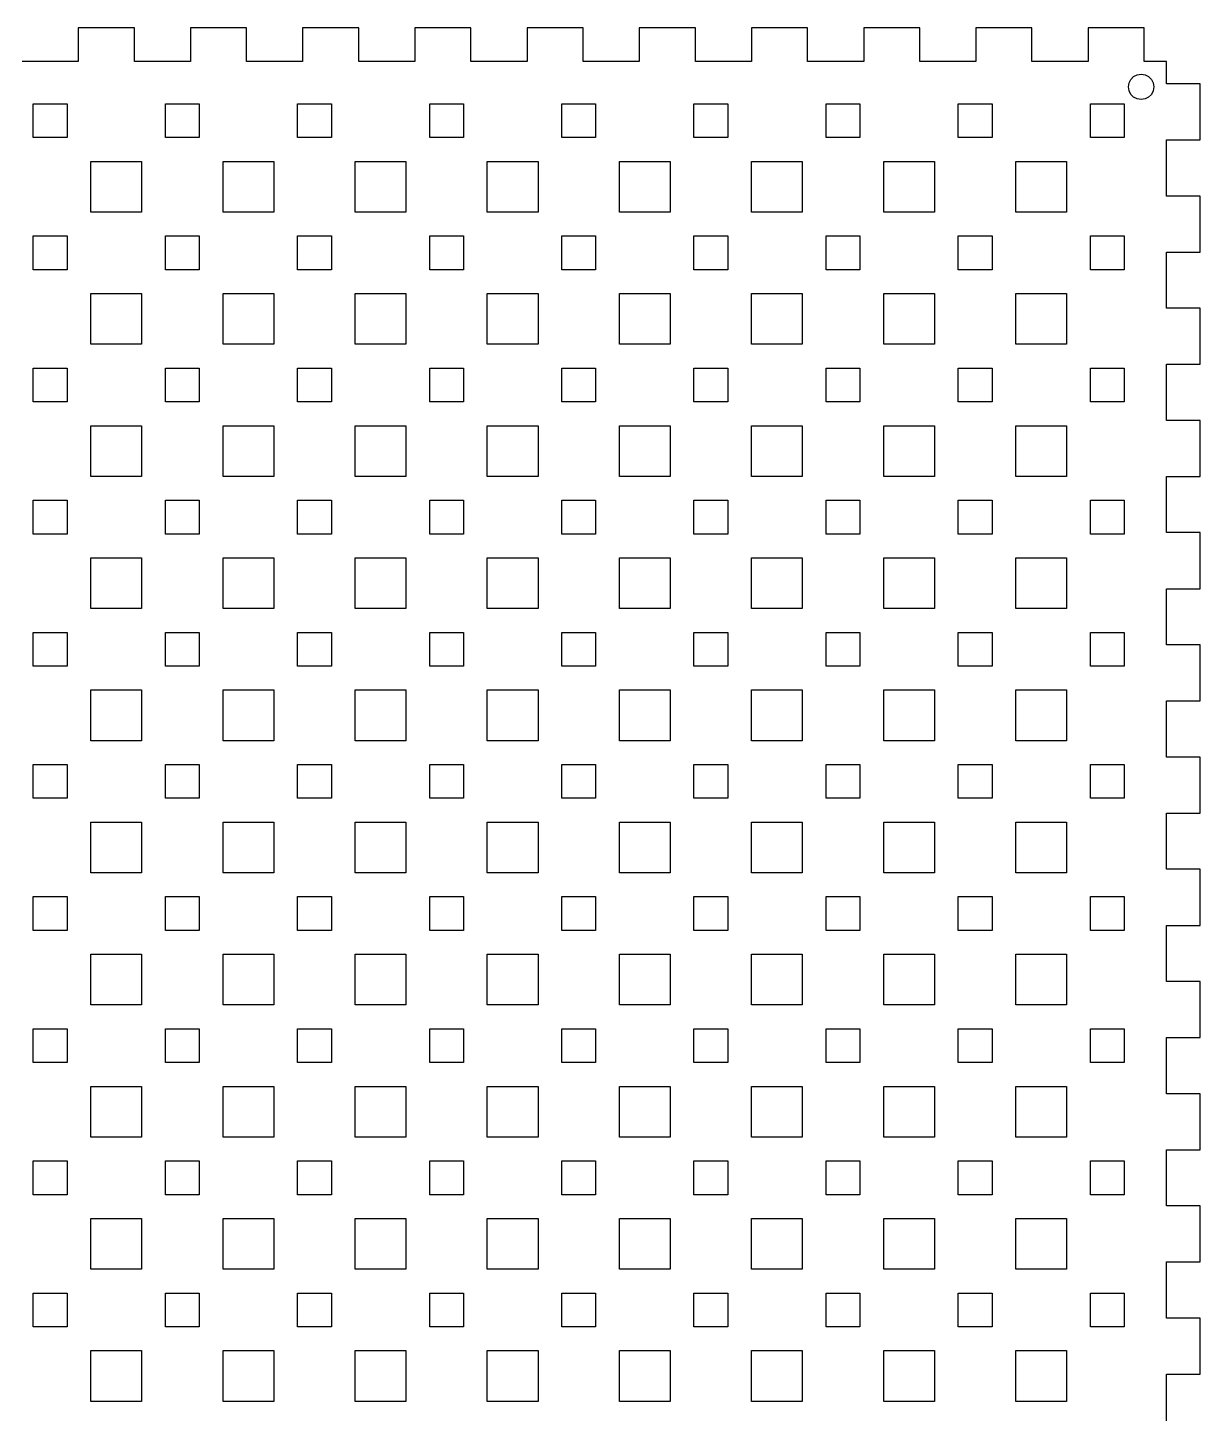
# Model space of a CAD drawing. Header units: metres. Extents: x -282 to 272, y -680 to 554.
# Drawn here: x 133.3 to 272, y 108.2 to 272 of the extents above; entities that cross this region are included whole.
import ezdxf

# ---------------------------------------------------------------- set-up
doc = ezdxf.new("R2010")
doc.units = ezdxf.units.M

msp = doc.modelspace()

# ---------------------------------------------------------------- linework, layer by layer
for p, q in [((145.951, 272), (139.317, 272)), ((139.317, 272), (139.317, 268)), ((145.951, 268), (145.951, 272)), ((159.219, 272), (152.585, 272)), ((152.585, 272), (152.585, 268)), ((159.219, 268), (159.219, 272)), ((172.488, 272), (165.854, 272)), ((165.854, 272), (165.854, 268)), ((172.488, 268), (172.488, 272)), ((185.756, 272), (179.122, 272)), ((179.122, 272), (179.122, 268)), ((185.756, 268), (185.756, 272)), ((199.024, 272), (192.39, 272)), ((192.39, 272), (192.39, 268)), ((199.024, 268), (199.024, 272)), ((212.293, 272), (205.659, 272)), ((205.659, 272), (205.659, 268)), ((212.293, 268), (212.293, 272)), ((225.561, 272), (218.927, 272)), ((218.927, 272), (218.927, 268)), ((225.561, 268), (225.561, 272)), ((238.829, 272), (232.195, 272)), ((232.195, 272), (232.195, 268)), ((238.829, 268), (238.829, 272)), ((252.098, 272), (245.463, 272)), ((245.463, 272), (245.463, 268)), ((252.098, 268), (252.098, 272)), ((265.366, 272), (258.732, 272)), ((258.732, 272), (258.732, 268)), ((265.366, 268), (265.366, 272)), ((139.317, 268), (132.683, 268)), ((152.585, 268), (145.951, 268)), ((165.854, 268), (159.219, 268)), ((179.122, 268), (172.488, 268)), ((192.39, 268), (185.756, 268)), ((205.659, 268), (199.024, 268)), ((218.927, 268), (212.293, 268)), ((232.195, 268), (225.561, 268)), ((245.463, 268), (238.829, 268)), ((258.732, 268), (252.098, 268)), ((268, 268), (265.366, 268)), ((268, 265.366), (268, 268)), ((263.5, 265), (263.573, 265.464)), ((263.573, 265.464), (263.786, 265.882)), ((263.786, 265.882), (264.118, 266.214)), ((264.118, 266.214), (264.536, 266.427)), ((264.536, 266.427), (265, 266.5)), ((265, 266.5), (265.464, 266.427)), ((265.464, 266.427), (265.882, 266.214)), ((265.882, 266.214), (266.214, 265.882)), ((266.214, 265.882), (266.427, 265.464)), ((266.427, 265.464), (266.5, 265)), ((263.573, 264.536), (263.5, 265)), ((263.786, 264.118), (263.573, 264.536)), ((264.118, 263.786), (263.786, 264.118)), ((266.214, 264.118), (265.882, 263.786)), ((266.427, 264.536), (266.214, 264.118)), ((266.5, 265), (266.427, 264.536)), ((272, 265.366), (268, 265.366)), ((272, 258.732), (272, 265.366)), ((134, 259), (134, 263)), ((134, 263), (138, 263)), ((138, 263), (138, 259)), ((149.625, 259), (149.625, 263)), ((149.625, 263), (153.625, 263)), ((153.625, 263), (153.625, 259)), ((165.25, 259), (165.25, 263)), ((165.25, 263), (169.25, 263)), ((169.25, 263), (169.25, 259)), ((180.875, 259), (180.875, 263)), ((180.875, 263), (184.875, 263)), ((184.875, 263), (184.875, 259)), ((196.5, 259), (196.5, 263)), ((196.5, 263), (200.5, 263)), ((200.5, 263), (200.5, 259)), ((212.125, 259), (212.125, 263)), ((212.125, 263), (216.125, 263)), ((216.125, 263), (216.125, 259)), ((227.75, 259), (227.75, 263)), ((227.75, 263), (231.75, 263)), ((231.75, 263), (231.75, 259)), ((243.375, 259), (243.375, 263)), ((243.375, 263), (247.375, 263)), ((247.375, 263), (247.375, 259)), ((259, 259), (259, 263)), ((259, 263), (263, 263)), ((263, 263), (263, 259)), ((264.536, 263.573), (264.118, 263.786)), ((265, 263.5), (264.536, 263.573)), ((265.464, 263.573), (265, 263.5)), ((265.882, 263.786), (265.464, 263.573)), ((138, 259), (134, 259)), ((153.625, 259), (149.625, 259)), ((169.25, 259), (165.25, 259)), ((184.875, 259), (180.875, 259)), ((200.5, 259), (196.5, 259)), ((216.125, 259), (212.125, 259)), ((231.75, 259), (227.75, 259)), ((247.375, 259), (243.375, 259)), ((263, 259), (259, 259)), ((268, 252.098), (268, 258.732)), ((268, 258.732), (272, 258.732)), ((140.812, 250.188), (140.812, 256.188)), ((140.812, 256.188), (146.812, 256.188)), ((146.812, 256.188), (146.812, 250.188)), ((156.438, 250.188), (156.438, 256.188)), ((156.438, 256.188), (162.438, 256.188)), ((162.438, 256.188), (162.438, 250.188)), ((172.062, 250.188), (172.062, 256.188)), ((172.062, 256.188), (178.062, 256.188)), ((178.062, 256.188), (178.062, 250.188)), ((187.688, 250.188), (187.688, 256.188)), ((187.688, 256.188), (193.688, 256.188)), ((193.688, 256.188), (193.688, 250.188)), ((203.312, 250.188), (203.312, 256.188)), ((203.312, 256.188), (209.312, 256.188)), ((209.312, 256.188), (209.312, 250.188)), ((218.938, 250.188), (218.938, 256.188)), ((218.938, 256.188), (224.938, 256.188)), ((224.938, 256.188), (224.938, 250.188)), ((234.562, 250.188), (234.562, 256.188)), ((234.562, 256.188), (240.562, 256.188)), ((240.562, 256.188), (240.562, 250.188)), ((250.188, 250.188), (250.188, 256.188)), ((250.188, 256.188), (256.188, 256.188)), ((256.188, 256.188), (256.188, 250.188)), ((272, 252.098), (268, 252.098)), ((272, 245.463), (272, 252.098)), ((146.812, 250.188), (140.812, 250.188)), ((162.438, 250.188), (156.438, 250.188)), ((178.062, 250.188), (172.062, 250.188)), ((193.688, 250.188), (187.688, 250.188)), ((209.312, 250.188), (203.312, 250.188)), ((224.938, 250.188), (218.938, 250.188)), ((240.562, 250.188), (234.562, 250.188)), ((256.188, 250.188), (250.188, 250.188)), ((134, 243.375), (134, 247.375)), ((134, 247.375), (138, 247.375)), ((138, 247.375), (138, 243.375)), ((149.625, 243.375), (149.625, 247.375)), ((149.625, 247.375), (153.625, 247.375)), ((153.625, 247.375), (153.625, 243.375)), ((165.25, 243.375), (165.25, 247.375)), ((165.25, 247.375), (169.25, 247.375)), ((169.25, 247.375), (169.25, 243.375)), ((180.875, 243.375), (180.875, 247.375)), ((180.875, 247.375), (184.875, 247.375)), ((184.875, 247.375), (184.875, 243.375)), ((196.5, 243.375), (196.5, 247.375)), ((196.5, 247.375), (200.5, 247.375)), ((200.5, 247.375), (200.5, 243.375)), ((212.125, 243.375), (212.125, 247.375)), ((212.125, 247.375), (216.125, 247.375)), ((216.125, 247.375), (216.125, 243.375)), ((227.75, 243.375), (227.75, 247.375)), ((227.75, 247.375), (231.75, 247.375)), ((231.75, 247.375), (231.75, 243.375)), ((243.375, 243.375), (243.375, 247.375)), ((243.375, 247.375), (247.375, 247.375)), ((247.375, 247.375), (247.375, 243.375)), ((259, 243.375), (259, 247.375)), ((259, 247.375), (263, 247.375)), ((263, 247.375), (263, 243.375)), ((268, 238.829), (268, 245.463)), ((268, 245.463), (272, 245.463)), ((138, 243.375), (134, 243.375)), ((153.625, 243.375), (149.625, 243.375)), ((169.25, 243.375), (165.25, 243.375)), ((184.875, 243.375), (180.875, 243.375)), ((200.5, 243.375), (196.5, 243.375)), ((216.125, 243.375), (212.125, 243.375)), ((231.75, 243.375), (227.75, 243.375)), ((247.375, 243.375), (243.375, 243.375)), ((263, 243.375), (259, 243.375)), ((140.812, 234.562), (140.812, 240.562)), ((140.812, 240.562), (146.812, 240.562)), ((146.812, 240.562), (146.812, 234.562)), ((156.438, 234.562), (156.438, 240.562)), ((156.438, 240.562), (162.438, 240.562)), ((162.438, 240.562), (162.438, 234.562)), ((172.062, 234.562), (172.062, 240.562)), ((172.062, 240.562), (178.062, 240.562)), ((178.062, 240.562), (178.062, 234.562)), ((187.688, 234.562), (187.688, 240.562)), ((187.688, 240.562), (193.688, 240.562)), ((193.688, 240.562), (193.688, 234.562)), ((203.312, 234.562), (203.312, 240.562)), ((203.312, 240.562), (209.312, 240.562)), ((209.312, 240.562), (209.312, 234.562)), ((218.938, 234.562), (218.938, 240.562)), ((218.938, 240.562), (224.938, 240.562)), ((224.938, 240.562), (224.938, 234.562)), ((234.562, 234.562), (234.562, 240.562)), ((234.562, 240.562), (240.562, 240.562)), ((240.562, 240.562), (240.562, 234.562)), ((250.188, 234.562), (250.188, 240.562)), ((250.188, 240.562), (256.188, 240.562)), ((256.188, 240.562), (256.188, 234.562)), ((272, 238.829), (268, 238.829)), ((272, 232.195), (272, 238.829)), ((146.812, 234.562), (140.812, 234.562)), ((162.438, 234.562), (156.438, 234.562)), ((178.062, 234.562), (172.062, 234.562)), ((193.688, 234.562), (187.688, 234.562)), ((209.312, 234.562), (203.312, 234.562)), ((224.938, 234.562), (218.938, 234.562)), ((240.562, 234.562), (234.562, 234.562)), ((256.188, 234.562), (250.188, 234.562)), ((134, 227.75), (134, 231.75)), ((134, 231.75), (138, 231.75)), ((138, 231.75), (138, 227.75)), ((149.625, 227.75), (149.625, 231.75)), ((149.625, 231.75), (153.625, 231.75)), ((153.625, 231.75), (153.625, 227.75)), ((165.25, 227.75), (165.25, 231.75)), ((165.25, 231.75), (169.25, 231.75)), ((169.25, 231.75), (169.25, 227.75)), ((180.875, 227.75), (180.875, 231.75)), ((180.875, 231.75), (184.875, 231.75)), ((184.875, 231.75), (184.875, 227.75)), ((196.5, 227.75), (196.5, 231.75)), ((196.5, 231.75), (200.5, 231.75)), ((200.5, 231.75), (200.5, 227.75)), ((212.125, 227.75), (212.125, 231.75)), ((212.125, 231.75), (216.125, 231.75)), ((216.125, 231.75), (216.125, 227.75)), ((227.75, 227.75), (227.75, 231.75)), ((227.75, 231.75), (231.75, 231.75)), ((231.75, 231.75), (231.75, 227.75)), ((243.375, 227.75), (243.375, 231.75)), ((243.375, 231.75), (247.375, 231.75)), ((247.375, 231.75), (247.375, 227.75)), ((259, 227.75), (259, 231.75)), ((259, 231.75), (263, 231.75)), ((263, 231.75), (263, 227.75)), ((268, 225.561), (268, 232.195)), ((268, 232.195), (272, 232.195)), ((138, 227.75), (134, 227.75)), ((153.625, 227.75), (149.625, 227.75)), ((169.25, 227.75), (165.25, 227.75)), ((184.875, 227.75), (180.875, 227.75)), ((200.5, 227.75), (196.5, 227.75)), ((216.125, 227.75), (212.125, 227.75)), ((231.75, 227.75), (227.75, 227.75)), ((247.375, 227.75), (243.375, 227.75)), ((263, 227.75), (259, 227.75)), ((140.812, 218.938), (140.812, 224.938)), ((140.812, 224.938), (146.812, 224.938)), ((146.812, 224.938), (146.812, 218.938)), ((156.438, 218.938), (156.438, 224.938)), ((156.438, 224.938), (162.438, 224.938)), ((162.438, 224.938), (162.438, 218.938)), ((172.062, 218.938), (172.062, 224.938)), ((172.062, 224.938), (178.062, 224.938)), ((178.062, 224.938), (178.062, 218.938)), ((187.688, 218.938), (187.688, 224.938)), ((187.688, 224.938), (193.688, 224.938)), ((193.688, 224.938), (193.688, 218.938)), ((203.312, 218.938), (203.312, 224.938)), ((203.312, 224.938), (209.312, 224.938)), ((209.312, 224.938), (209.312, 218.938)), ((218.938, 218.938), (218.938, 224.938)), ((218.938, 224.938), (224.938, 224.938)), ((224.938, 224.938), (224.938, 218.938)), ((234.562, 218.938), (234.562, 224.938)), ((234.562, 224.938), (240.562, 224.938)), ((240.562, 224.938), (240.562, 218.938)), ((250.188, 218.938), (250.188, 224.938)), ((250.188, 224.938), (256.188, 224.938)), ((256.188, 224.938), (256.188, 218.938)), ((272, 225.561), (268, 225.561)), ((272, 218.927), (272, 225.561)), ((146.812, 218.938), (140.812, 218.938)), ((162.438, 218.938), (156.438, 218.938)), ((178.062, 218.938), (172.062, 218.938)), ((193.688, 218.938), (187.688, 218.938)), ((209.312, 218.938), (203.312, 218.938)), ((224.938, 218.938), (218.938, 218.938)), ((240.562, 218.938), (234.562, 218.938)), ((256.188, 218.938), (250.188, 218.938)), ((268, 212.293), (268, 218.927)), ((268, 218.927), (272, 218.927)), ((134, 212.125), (134, 216.125)), ((134, 216.125), (138, 216.125)), ((138, 216.125), (138, 212.125)), ((149.625, 212.125), (149.625, 216.125)), ((149.625, 216.125), (153.625, 216.125)), ((153.625, 216.125), (153.625, 212.125)), ((165.25, 212.125), (165.25, 216.125)), ((165.25, 216.125), (169.25, 216.125)), ((169.25, 216.125), (169.25, 212.125)), ((180.875, 212.125), (180.875, 216.125)), ((180.875, 216.125), (184.875, 216.125)), ((184.875, 216.125), (184.875, 212.125)), ((196.5, 212.125), (196.5, 216.125)), ((196.5, 216.125), (200.5, 216.125)), ((200.5, 216.125), (200.5, 212.125)), ((212.125, 212.125), (212.125, 216.125)), ((212.125, 216.125), (216.125, 216.125)), ((216.125, 216.125), (216.125, 212.125)), ((227.75, 212.125), (227.75, 216.125)), ((227.75, 216.125), (231.75, 216.125)), ((231.75, 216.125), (231.75, 212.125)), ((243.375, 212.125), (243.375, 216.125)), ((243.375, 216.125), (247.375, 216.125)), ((247.375, 216.125), (247.375, 212.125)), ((259, 212.125), (259, 216.125)), ((259, 216.125), (263, 216.125)), ((263, 216.125), (263, 212.125)), ((138, 212.125), (134, 212.125)), ((153.625, 212.125), (149.625, 212.125)), ((169.25, 212.125), (165.25, 212.125)), ((184.875, 212.125), (180.875, 212.125)), ((200.5, 212.125), (196.5, 212.125)), ((216.125, 212.125), (212.125, 212.125)), ((231.75, 212.125), (227.75, 212.125)), ((247.375, 212.125), (243.375, 212.125)), ((263, 212.125), (259, 212.125)), ((272, 212.293), (268, 212.293)), ((272, 205.659), (272, 212.293)), ((140.812, 203.312), (140.812, 209.312)), ((140.812, 209.312), (146.812, 209.312)), ((146.812, 209.312), (146.812, 203.312)), ((156.438, 203.312), (156.438, 209.312)), ((156.438, 209.312), (162.438, 209.312)), ((162.438, 209.312), (162.438, 203.312)), ((172.062, 203.312), (172.062, 209.312)), ((172.062, 209.312), (178.062, 209.312)), ((178.062, 209.312), (178.062, 203.312)), ((187.688, 203.312), (187.688, 209.312)), ((187.688, 209.312), (193.688, 209.312)), ((193.688, 209.312), (193.688, 203.312)), ((203.312, 203.312), (203.312, 209.312)), ((203.312, 209.312), (209.312, 209.312)), ((209.312, 209.312), (209.312, 203.312)), ((218.938, 203.312), (218.938, 209.312)), ((218.938, 209.312), (224.938, 209.312)), ((224.938, 209.312), (224.938, 203.312)), ((234.562, 203.312), (234.562, 209.312)), ((234.562, 209.312), (240.562, 209.312)), ((240.562, 209.312), (240.562, 203.312)), ((250.188, 203.312), (250.188, 209.312)), ((250.188, 209.312), (256.188, 209.312)), ((256.188, 209.312), (256.188, 203.312)), ((268, 199.024), (268, 205.659)), ((268, 205.659), (272, 205.659)), ((146.812, 203.312), (140.812, 203.312)), ((162.438, 203.312), (156.438, 203.312)), ((178.062, 203.312), (172.062, 203.312)), ((193.688, 203.312), (187.688, 203.312)), ((209.312, 203.312), (203.312, 203.312)), ((224.938, 203.312), (218.938, 203.312)), ((240.562, 203.312), (234.562, 203.312)), ((256.188, 203.312), (250.188, 203.312)), ((134, 196.5), (134, 200.5)), ((134, 200.5), (138, 200.5)), ((138, 200.5), (138, 196.5)), ((149.625, 196.5), (149.625, 200.5)), ((149.625, 200.5), (153.625, 200.5)), ((153.625, 200.5), (153.625, 196.5)), ((165.25, 196.5), (165.25, 200.5)), ((165.25, 200.5), (169.25, 200.5)), ((169.25, 200.5), (169.25, 196.5)), ((180.875, 196.5), (180.875, 200.5)), ((180.875, 200.5), (184.875, 200.5)), ((184.875, 200.5), (184.875, 196.5)), ((196.5, 196.5), (196.5, 200.5)), ((196.5, 200.5), (200.5, 200.5)), ((200.5, 200.5), (200.5, 196.5)), ((212.125, 196.5), (212.125, 200.5)), ((212.125, 200.5), (216.125, 200.5)), ((216.125, 200.5), (216.125, 196.5)), ((227.75, 196.5), (227.75, 200.5)), ((227.75, 200.5), (231.75, 200.5)), ((231.75, 200.5), (231.75, 196.5)), ((243.375, 196.5), (243.375, 200.5)), ((243.375, 200.5), (247.375, 200.5)), ((247.375, 200.5), (247.375, 196.5)), ((259, 196.5), (259, 200.5)), ((259, 200.5), (263, 200.5)), ((263, 200.5), (263, 196.5)), ((272, 199.024), (268, 199.024)), ((272, 192.39), (272, 199.024)), ((138, 196.5), (134, 196.5)), ((153.625, 196.5), (149.625, 196.5)), ((169.25, 196.5), (165.25, 196.5)), ((184.875, 196.5), (180.875, 196.5)), ((200.5, 196.5), (196.5, 196.5)), ((216.125, 196.5), (212.125, 196.5)), ((231.75, 196.5), (227.75, 196.5)), ((247.375, 196.5), (243.375, 196.5)), ((263, 196.5), (259, 196.5)), ((140.812, 187.688), (140.812, 193.688)), ((140.812, 193.688), (146.812, 193.688)), ((146.812, 193.688), (146.812, 187.688)), ((156.438, 187.688), (156.438, 193.688)), ((156.438, 193.688), (162.438, 193.688)), ((162.438, 193.688), (162.438, 187.688)), ((172.062, 187.688), (172.062, 193.688)), ((172.062, 193.688), (178.062, 193.688)), ((178.062, 193.688), (178.062, 187.688)), ((187.688, 187.688), (187.688, 193.688)), ((187.688, 193.688), (193.688, 193.688)), ((193.688, 193.688), (193.688, 187.688)), ((203.312, 187.688), (203.312, 193.688)), ((203.312, 193.688), (209.312, 193.688)), ((209.312, 193.688), (209.312, 187.688)), ((218.938, 187.688), (218.938, 193.688)), ((218.938, 193.688), (224.938, 193.688)), ((224.938, 193.688), (224.938, 187.688)), ((234.562, 187.688), (234.562, 193.688)), ((234.562, 193.688), (240.562, 193.688)), ((240.562, 193.688), (240.562, 187.688)), ((250.188, 187.688), (250.188, 193.688)), ((250.188, 193.688), (256.188, 193.688)), ((256.188, 193.688), (256.188, 187.688)), ((268, 185.756), (268, 192.39)), ((268, 192.39), (272, 192.39)), ((146.812, 187.688), (140.812, 187.688)), ((162.438, 187.688), (156.438, 187.688)), ((178.062, 187.688), (172.062, 187.688)), ((193.688, 187.688), (187.688, 187.688)), ((209.312, 187.688), (203.312, 187.688)), ((224.938, 187.688), (218.938, 187.688)), ((240.562, 187.688), (234.562, 187.688)), ((256.188, 187.688), (250.188, 187.688)), ((272, 185.756), (268, 185.756)), ((272, 179.122), (272, 185.756)), ((134, 180.875), (134, 184.875)), ((134, 184.875), (138, 184.875)), ((138, 184.875), (138, 180.875)), ((149.625, 180.875), (149.625, 184.875)), ((149.625, 184.875), (153.625, 184.875)), ((153.625, 184.875), (153.625, 180.875)), ((165.25, 180.875), (165.25, 184.875)), ((165.25, 184.875), (169.25, 184.875)), ((169.25, 184.875), (169.25, 180.875)), ((180.875, 180.875), (180.875, 184.875)), ((180.875, 184.875), (184.875, 184.875)), ((184.875, 184.875), (184.875, 180.875)), ((196.5, 180.875), (196.5, 184.875)), ((196.5, 184.875), (200.5, 184.875)), ((200.5, 184.875), (200.5, 180.875)), ((212.125, 180.875), (212.125, 184.875)), ((212.125, 184.875), (216.125, 184.875)), ((216.125, 184.875), (216.125, 180.875)), ((227.75, 180.875), (227.75, 184.875)), ((227.75, 184.875), (231.75, 184.875)), ((231.75, 184.875), (231.75, 180.875)), ((243.375, 180.875), (243.375, 184.875)), ((243.375, 184.875), (247.375, 184.875)), ((247.375, 184.875), (247.375, 180.875)), ((259, 180.875), (259, 184.875)), ((259, 184.875), (263, 184.875)), ((263, 184.875), (263, 180.875)), ((138, 180.875), (134, 180.875)), ((153.625, 180.875), (149.625, 180.875)), ((169.25, 180.875), (165.25, 180.875)), ((184.875, 180.875), (180.875, 180.875)), ((200.5, 180.875), (196.5, 180.875)), ((216.125, 180.875), (212.125, 180.875)), ((231.75, 180.875), (227.75, 180.875)), ((247.375, 180.875), (243.375, 180.875)), ((263, 180.875), (259, 180.875)), ((268, 172.488), (268, 179.122)), ((268, 179.122), (272, 179.122)), ((140.812, 172.062), (140.812, 178.062)), ((140.812, 178.062), (146.812, 178.062)), ((146.812, 178.062), (146.812, 172.062)), ((156.438, 172.062), (156.438, 178.062)), ((156.438, 178.062), (162.438, 178.062)), ((162.438, 178.062), (162.438, 172.062)), ((172.062, 172.062), (172.062, 178.062)), ((172.062, 178.062), (178.062, 178.062)), ((178.062, 178.062), (178.062, 172.062)), ((187.688, 172.062), (187.688, 178.062)), ((187.688, 178.062), (193.688, 178.062)), ((193.688, 178.062), (193.688, 172.062)), ((203.312, 172.062), (203.312, 178.062)), ((203.312, 178.062), (209.312, 178.062)), ((209.312, 178.062), (209.312, 172.062)), ((218.938, 172.062), (218.938, 178.062)), ((218.938, 178.062), (224.938, 178.062)), ((224.938, 178.062), (224.938, 172.062)), ((234.562, 172.062), (234.562, 178.062)), ((234.562, 178.062), (240.562, 178.062)), ((240.562, 178.062), (240.562, 172.062)), ((250.188, 172.062), (250.188, 178.062)), ((250.188, 178.062), (256.188, 178.062)), ((256.188, 178.062), (256.188, 172.062)), ((146.812, 172.062), (140.812, 172.062)), ((162.438, 172.062), (156.438, 172.062)), ((178.062, 172.062), (172.062, 172.062)), ((193.688, 172.062), (187.688, 172.062)), ((209.312, 172.062), (203.312, 172.062)), ((224.938, 172.062), (218.938, 172.062)), ((240.562, 172.062), (234.562, 172.062)), ((256.188, 172.062), (250.188, 172.062)), ((272, 172.488), (268, 172.488)), ((272, 165.854), (272, 172.488)), ((134, 165.25), (134, 169.25)), ((134, 169.25), (138, 169.25)), ((138, 169.25), (138, 165.25)), ((149.625, 165.25), (149.625, 169.25)), ((149.625, 169.25), (153.625, 169.25)), ((153.625, 169.25), (153.625, 165.25)), ((165.25, 165.25), (165.25, 169.25)), ((165.25, 169.25), (169.25, 169.25)), ((169.25, 169.25), (169.25, 165.25)), ((180.875, 165.25), (180.875, 169.25)), ((180.875, 169.25), (184.875, 169.25)), ((184.875, 169.25), (184.875, 165.25)), ((196.5, 165.25), (196.5, 169.25)), ((196.5, 169.25), (200.5, 169.25)), ((200.5, 169.25), (200.5, 165.25)), ((212.125, 165.25), (212.125, 169.25)), ((212.125, 169.25), (216.125, 169.25)), ((216.125, 169.25), (216.125, 165.25)), ((227.75, 165.25), (227.75, 169.25)), ((227.75, 169.25), (231.75, 169.25)), ((231.75, 169.25), (231.75, 165.25)), ((243.375, 165.25), (243.375, 169.25)), ((243.375, 169.25), (247.375, 169.25)), ((247.375, 169.25), (247.375, 165.25)), ((259, 165.25), (259, 169.25)), ((259, 169.25), (263, 169.25)), ((263, 169.25), (263, 165.25)), ((268, 159.219), (268, 165.854)), ((268, 165.854), (272, 165.854)), ((138, 165.25), (134, 165.25)), ((153.625, 165.25), (149.625, 165.25)), ((169.25, 165.25), (165.25, 165.25)), ((184.875, 165.25), (180.875, 165.25)), ((200.5, 165.25), (196.5, 165.25)), ((216.125, 165.25), (212.125, 165.25)), ((231.75, 165.25), (227.75, 165.25)), ((247.375, 165.25), (243.375, 165.25)), ((263, 165.25), (259, 165.25)), ((140.812, 156.438), (140.812, 162.438)), ((140.812, 162.438), (146.812, 162.438)), ((146.812, 162.438), (146.812, 156.438)), ((156.438, 156.438), (156.438, 162.438)), ((156.438, 162.438), (162.438, 162.438)), ((162.438, 162.438), (162.438, 156.438)), ((172.062, 156.438), (172.062, 162.438)), ((172.062, 162.438), (178.062, 162.438)), ((178.062, 162.438), (178.062, 156.438)), ((187.688, 156.438), (187.688, 162.438)), ((187.688, 162.438), (193.688, 162.438)), ((193.688, 162.438), (193.688, 156.438)), ((203.312, 156.438), (203.312, 162.438)), ((203.312, 162.438), (209.312, 162.438)), ((209.312, 162.438), (209.312, 156.438)), ((218.938, 156.438), (218.938, 162.438)), ((218.938, 162.438), (224.938, 162.438)), ((224.938, 162.438), (224.938, 156.438)), ((234.562, 156.438), (234.562, 162.438)), ((234.562, 162.438), (240.562, 162.438)), ((240.562, 162.438), (240.562, 156.438)), ((250.188, 156.438), (250.188, 162.438)), ((250.188, 162.438), (256.188, 162.438)), ((256.188, 162.438), (256.188, 156.438)), ((272, 159.219), (268, 159.219)), ((272, 152.585), (272, 159.219)), ((146.812, 156.438), (140.812, 156.438)), ((162.438, 156.438), (156.438, 156.438)), ((178.062, 156.438), (172.062, 156.438)), ((193.688, 156.438), (187.688, 156.438)), ((209.312, 156.438), (203.312, 156.438)), ((224.938, 156.438), (218.938, 156.438)), ((240.562, 156.438), (234.562, 156.438)), ((256.188, 156.438), (250.188, 156.438)), ((134, 149.625), (134, 153.625)), ((134, 153.625), (138, 153.625)), ((138, 153.625), (138, 149.625)), ((149.625, 149.625), (149.625, 153.625)), ((149.625, 153.625), (153.625, 153.625)), ((153.625, 153.625), (153.625, 149.625)), ((165.25, 149.625), (165.25, 153.625)), ((165.25, 153.625), (169.25, 153.625)), ((169.25, 153.625), (169.25, 149.625)), ((180.875, 149.625), (180.875, 153.625)), ((180.875, 153.625), (184.875, 153.625)), ((184.875, 153.625), (184.875, 149.625)), ((196.5, 149.625), (196.5, 153.625)), ((196.5, 153.625), (200.5, 153.625)), ((200.5, 153.625), (200.5, 149.625)), ((212.125, 149.625), (212.125, 153.625)), ((212.125, 153.625), (216.125, 153.625)), ((216.125, 153.625), (216.125, 149.625)), ((227.75, 149.625), (227.75, 153.625)), ((227.75, 153.625), (231.75, 153.625)), ((231.75, 153.625), (231.75, 149.625)), ((243.375, 149.625), (243.375, 153.625)), ((243.375, 153.625), (247.375, 153.625)), ((247.375, 153.625), (247.375, 149.625)), ((259, 149.625), (259, 153.625)), ((259, 153.625), (263, 153.625)), ((263, 153.625), (263, 149.625)), ((268, 145.951), (268, 152.585)), ((268, 152.585), (272, 152.585)), ((138, 149.625), (134, 149.625)), ((153.625, 149.625), (149.625, 149.625)), ((169.25, 149.625), (165.25, 149.625)), ((184.875, 149.625), (180.875, 149.625)), ((200.5, 149.625), (196.5, 149.625)), ((216.125, 149.625), (212.125, 149.625)), ((231.75, 149.625), (227.75, 149.625)), ((247.375, 149.625), (243.375, 149.625)), ((263, 149.625), (259, 149.625)), ((140.812, 140.812), (140.812, 146.812)), ((140.812, 146.812), (146.812, 146.812)), ((146.812, 146.812), (146.812, 140.812)), ((156.438, 140.812), (156.438, 146.812)), ((156.438, 146.812), (162.438, 146.812)), ((162.438, 146.812), (162.438, 140.812)), ((172.062, 140.812), (172.062, 146.812)), ((172.062, 146.812), (178.062, 146.812)), ((178.062, 146.812), (178.062, 140.812)), ((187.688, 140.812), (187.688, 146.812)), ((187.688, 146.812), (193.688, 146.812)), ((193.688, 146.812), (193.688, 140.812)), ((203.312, 140.812), (203.312, 146.812)), ((203.312, 146.812), (209.312, 146.812)), ((209.312, 146.812), (209.312, 140.812)), ((218.938, 140.812), (218.938, 146.812)), ((218.938, 146.812), (224.938, 146.812)), ((224.938, 146.812), (224.938, 140.812)), ((234.562, 140.812), (234.562, 146.812)), ((234.562, 146.812), (240.562, 146.812)), ((240.562, 146.812), (240.562, 140.812)), ((250.188, 140.812), (250.188, 146.812)), ((250.188, 146.812), (256.188, 146.812)), ((256.188, 146.812), (256.188, 140.812)), ((272, 145.951), (268, 145.951)), ((272, 139.317), (272, 145.951)), ((146.812, 140.812), (140.812, 140.812)), ((162.438, 140.812), (156.438, 140.812)), ((178.062, 140.812), (172.062, 140.812)), ((193.688, 140.812), (187.688, 140.812)), ((209.312, 140.812), (203.312, 140.812)), ((224.938, 140.812), (218.938, 140.812)), ((240.562, 140.812), (234.562, 140.812)), ((256.188, 140.812), (250.188, 140.812)), ((268, 132.683), (268, 139.317)), ((268, 139.317), (272, 139.317)), ((134, 134), (134, 138)), ((134, 138), (138, 138)), ((138, 138), (138, 134)), ((149.625, 134), (149.625, 138)), ((149.625, 138), (153.625, 138)), ((153.625, 138), (153.625, 134)), ((165.25, 134), (165.25, 138)), ((165.25, 138), (169.25, 138)), ((169.25, 138), (169.25, 134)), ((180.875, 134), (180.875, 138)), ((180.875, 138), (184.875, 138)), ((184.875, 138), (184.875, 134)), ((196.5, 134), (196.5, 138)), ((196.5, 138), (200.5, 138)), ((200.5, 138), (200.5, 134)), ((212.125, 134), (212.125, 138)), ((212.125, 138), (216.125, 138)), ((216.125, 138), (216.125, 134)), ((227.75, 134), (227.75, 138)), ((227.75, 138), (231.75, 138)), ((231.75, 138), (231.75, 134)), ((243.375, 134), (243.375, 138)), ((243.375, 138), (247.375, 138)), ((247.375, 138), (247.375, 134)), ((259, 134), (259, 138)), ((259, 138), (263, 138)), ((263, 138), (263, 134)), ((138, 134), (134, 134)), ((153.625, 134), (149.625, 134)), ((169.25, 134), (165.25, 134)), ((184.875, 134), (180.875, 134)), ((200.5, 134), (196.5, 134)), ((216.125, 134), (212.125, 134)), ((231.75, 134), (227.75, 134)), ((247.375, 134), (243.375, 134)), ((263, 134), (259, 134)), ((140.812, 125.188), (140.812, 131.188)), ((140.812, 131.188), (146.812, 131.188)), ((146.812, 131.188), (146.812, 125.188)), ((156.438, 125.188), (156.438, 131.188)), ((156.438, 131.188), (162.438, 131.188)), ((162.438, 131.188), (162.438, 125.188)), ((172.062, 125.188), (172.062, 131.188)), ((172.062, 131.188), (178.062, 131.188)), ((178.062, 131.188), (178.062, 125.188)), ((187.688, 125.188), (187.688, 131.188)), ((187.688, 131.188), (193.688, 131.188)), ((193.688, 131.188), (193.688, 125.188)), ((203.312, 125.188), (203.312, 131.188)), ((203.312, 131.188), (209.312, 131.188)), ((209.312, 131.188), (209.312, 125.188)), ((218.938, 125.188), (218.938, 131.188)), ((218.938, 131.188), (224.938, 131.188)), ((224.938, 131.188), (224.938, 125.188)), ((234.562, 125.188), (234.562, 131.188)), ((234.562, 131.188), (240.562, 131.188)), ((240.562, 131.188), (240.562, 125.188)), ((250.188, 125.188), (250.188, 131.188)), ((250.188, 131.188), (256.188, 131.188)), ((256.188, 131.188), (256.188, 125.188)), ((272, 132.683), (268, 132.683)), ((272, 126.049), (272, 132.683)), ((146.812, 125.188), (140.812, 125.188)), ((162.438, 125.188), (156.438, 125.188)), ((178.062, 125.188), (172.062, 125.188)), ((193.688, 125.188), (187.688, 125.188)), ((209.312, 125.188), (203.312, 125.188)), ((224.938, 125.188), (218.938, 125.188)), ((240.562, 125.188), (234.562, 125.188)), ((256.188, 125.188), (250.188, 125.188)), ((268, 119.415), (268, 126.049)), ((268, 126.049), (272, 126.049)), ((134, 118.375), (134, 122.375)), ((134, 122.375), (138, 122.375)), ((138, 122.375), (138, 118.375)), ((149.625, 118.375), (149.625, 122.375)), ((149.625, 122.375), (153.625, 122.375)), ((153.625, 122.375), (153.625, 118.375)), ((165.25, 118.375), (165.25, 122.375)), ((165.25, 122.375), (169.25, 122.375)), ((169.25, 122.375), (169.25, 118.375)), ((180.875, 118.375), (180.875, 122.375)), ((180.875, 122.375), (184.875, 122.375)), ((184.875, 122.375), (184.875, 118.375)), ((196.5, 118.375), (196.5, 122.375)), ((196.5, 122.375), (200.5, 122.375)), ((200.5, 122.375), (200.5, 118.375)), ((212.125, 118.375), (212.125, 122.375)), ((212.125, 122.375), (216.125, 122.375)), ((216.125, 122.375), (216.125, 118.375)), ((227.75, 118.375), (227.75, 122.375)), ((227.75, 122.375), (231.75, 122.375)), ((231.75, 122.375), (231.75, 118.375)), ((243.375, 118.375), (243.375, 122.375)), ((243.375, 122.375), (247.375, 122.375)), ((247.375, 122.375), (247.375, 118.375)), ((259, 118.375), (259, 122.375)), ((259, 122.375), (263, 122.375)), ((263, 122.375), (263, 118.375)), ((138, 118.375), (134, 118.375)), ((153.625, 118.375), (149.625, 118.375)), ((169.25, 118.375), (165.25, 118.375)), ((184.875, 118.375), (180.875, 118.375)), ((200.5, 118.375), (196.5, 118.375)), ((216.125, 118.375), (212.125, 118.375)), ((231.75, 118.375), (227.75, 118.375)), ((247.375, 118.375), (243.375, 118.375)), ((263, 118.375), (259, 118.375)), ((272, 119.415), (268, 119.415)), ((272, 112.78), (272, 119.415)), ((140.812, 109.562), (140.812, 115.562)), ((140.812, 115.562), (146.812, 115.562)), ((146.812, 115.562), (146.812, 109.562)), ((156.438, 109.562), (156.438, 115.562)), ((156.438, 115.562), (162.438, 115.562)), ((162.438, 115.562), (162.438, 109.562)), ((172.062, 109.562), (172.062, 115.562)), ((172.062, 115.562), (178.062, 115.562)), ((178.062, 115.562), (178.062, 109.562)), ((187.688, 109.562), (187.688, 115.562)), ((187.688, 115.562), (193.688, 115.562)), ((193.688, 115.562), (193.688, 109.562)), ((203.312, 109.562), (203.312, 115.562)), ((203.312, 115.562), (209.312, 115.562)), ((209.312, 115.562), (209.312, 109.562)), ((218.938, 109.562), (218.938, 115.562)), ((218.938, 115.562), (224.938, 115.562)), ((224.938, 115.562), (224.938, 109.562)), ((234.562, 109.562), (234.562, 115.562)), ((234.562, 115.562), (240.562, 115.562)), ((240.562, 115.562), (240.562, 109.562)), ((250.188, 109.562), (250.188, 115.562)), ((250.188, 115.562), (256.188, 115.562)), ((256.188, 115.562), (256.188, 109.562)), ((268, 106.146), (268, 112.78)), ((268, 112.78), (272, 112.78)), ((146.812, 109.562), (140.812, 109.562)), ((162.438, 109.562), (156.438, 109.562)), ((178.062, 109.562), (172.062, 109.562)), ((193.688, 109.562), (187.688, 109.562)), ((209.312, 109.562), (203.312, 109.562)), ((224.938, 109.562), (218.938, 109.562)), ((240.562, 109.562), (234.562, 109.562)), ((256.188, 109.562), (250.188, 109.562))]:
    msp.add_line(p, q)

doc.saveas('drawing.dxf')
